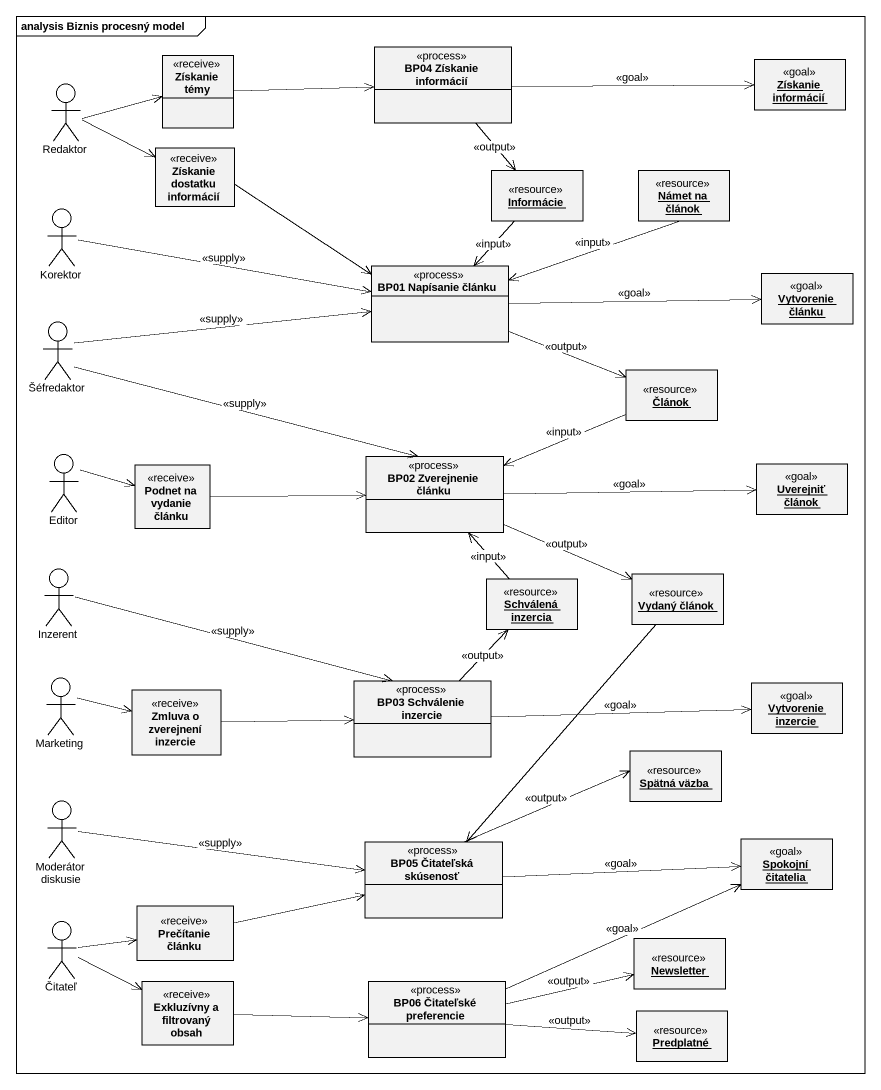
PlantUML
@startuml
mainframe analysis Biznis procesný model
allowmixing
hide circle
hide empty members
class "Získanie témy" as Získanie_témy <<receive>>
class "BP04 Získanie informácií" as BP04_Získanie_informácií <<process>>
object "Získanie informácií" as Získanie_informácií <<goal>>
actor Redaktor
class "Získanie dostatku informácií" as Získanie_dostatku_informácií <<receive>>
object Informácie <<resource>>
object "Námet na článok" as Námet_na_článok <<resource>>
actor Korektor
class "BP01 Napísanie článku" as BP01_Napísanie_článku <<process>>
object "Vytvorenie článku" as Vytvorenie_článku <<goal>>
actor Šéfredaktor
object Článok <<resource>>
actor Editor
class "Podnet na vydanie článku" as Podnet_na_vydanie_článku <<receive>>
class "BP02 Zverejnenie článku" as BP02_Zverejnenie_článku <<process>>
object "Uverejniť článok" as Uverejniť_článok <<goal>>
actor Inzerent
object "Schválená inzercia" as Schválená_inzercia <<resource>>
object "Vydaný článok" as Vydaný_článok <<resource>>
actor Marketing
class "Zmluva o zverejnení inzercie" as Zmluva_o_zverejnení_inzercie <<receive>>
class "BP03 Schválenie inzercie" as BP03_Schválenie_inzercie <<process>>
object "Vytvorenie inzercie" as Vytvorenie_inzercie <<goal>>
object "Spätná väzba" as Spätná_väzba <<resource>>
actor "Moderátor diskusie" as Moderátor_diskusie
class "BP05 Čitateľská skúsenosť" as BP05_Čitateľská_skúsenosť <<process>>
object "Spokojní čitatelia" as Spokojní_čitatelia <<goal>>
class "Prečítanie článku" as Prečítanie_článku <<receive>>
actor Čitateľ
object Newsletter <<resource>>
class "Exkluzívny a filtrovaný obsah" as Exkluzívny_a_filtrovaný <<receive>>
class "BP06 Čitateľské preferencie" as BP06_Čitateľské_preferencie <<process>>
object Predplatné <<resource>>
Získanie_témy -right-> BP04_Získanie_informácií
BP04_Získanie_informácií -right-> Získanie_informácií : <<goal>>
BP04_Získanie_informácií --> Informácie : <<output>>
Redaktor -right-> Získanie_témy
Redaktor -right-> Získanie_dostatku_informácií
Získanie_dostatku_informácií -right-> BP01_Napísanie_článku
Informácie --> BP01_Napísanie_článku : <<input>>
Korektor -right-> BP01_Napísanie_článku : <<supply>>
BP01_Napísanie_článku <-right- Námet_na_článok : <<input>>
BP01_Napísanie_článku -right-> Vytvorenie_článku : <<goal>>
BP01_Napísanie_článku -right-> Článok : <<output>>
Šéfredaktor -right-> BP01_Napísanie_článku : <<supply>>
Šéfredaktor -right-> BP02_Zverejnenie_článku : <<supply>>
Článok -left-> BP02_Zverejnenie_článku : <<input>>
Editor -right-> Podnet_na_vydanie_článku
Podnet_na_vydanie_článku -right-> BP02_Zverejnenie_článku
BP02_Zverejnenie_článku -right-> Uverejniť_článok : <<goal>>
BP02_Zverejnenie_článku -right-> Vydaný_článok : <<output>>
Inzerent -right-> BP03_Schválenie_inzercie : <<supply>>
Schválená_inzercia -up-> BP02_Zverejnenie_článku : <<input>>
Vydaný_článok --> BP05_Čitateľská_skúsenosť
Marketing -right-> Zmluva_o_zverejnení_inzercie
Zmluva_o_zverejnení_inzercie -right-> BP03_Schválenie_inzercie
BP03_Schválenie_inzercie -up-> Schválená_inzercia : <<output>>
BP03_Schválenie_inzercie -right-> Vytvorenie_inzercie : <<goal>>
Moderátor_diskusie -right-> BP05_Čitateľská_skúsenosť : <<supply>>
BP05_Čitateľská_skúsenosť -right-> Spätná_väzba : <<output>>
BP05_Čitateľská_skúsenosť -right-> Spokojní_čitatelia : <<goal>>
Prečítanie_článku -right-> BP05_Čitateľská_skúsenosť
Čitateľ -right-> Prečítanie_článku
Čitateľ -right-> Exkluzívny_a_filtrovaný
Exkluzívny_a_filtrovaný -right-> BP06_Čitateľské_preferencie
BP06_Čitateľské_preferencie -right-> Spokojní_čitatelia : <<goal>>
BP06_Čitateľské_preferencie -right-> Newsletter : <<output>>
BP06_Čitateľské_preferencie -right-> Predplatné : <<output>>
@enduml
